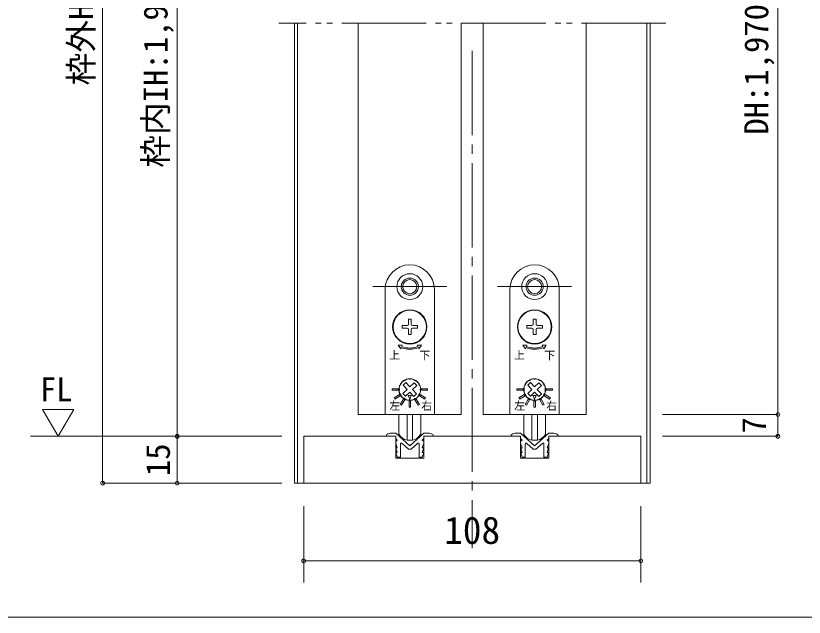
# Model space of a CAD drawing. Units: millimetres on the paper, enlarged 10 times, with parts at other scales. Extents: x -2000 to 2000, y -1385 to 1385.
# Drawn here: x -1273 to -430, y -68 to 575 of the extents above; entities that cross this region are included whole.
import ezdxf
from ezdxf.enums import TextEntityAlignment as Align

# ---------------------------------------------------------------- set-up
doc = ezdxf.new("R2010")
doc.units = ezdxf.units.MM
doc.header["$LTSCALE"] = 10
doc.header["$PDMODE"] = 32
doc.header["$PDSIZE"] = 4
for name, pattern in [('CHAIN2', [12, 9, -1, 1, -1]), ('DOUBLE_CHAIN2', [12.8, 9, -1, 0.6, -0.6, 0.6, -1]), ('USER1', [19.05, 12.7, -6.35])]:
    doc.linetypes.add(name, pattern=pattern)
doc.layers.add('1-1_0', color=7, linetype='Continuous', lineweight=20)
doc.layers.add('2-0_18', color=7, linetype='Continuous', lineweight=18)
doc.styles.add('ＭＳ ゴシック', font='')
doc.styles.get('ＭＳ ゴシック').set_extended_font_data('MS Gothic')

msp = doc.modelspace()

# ---------------------------------------------------------------- linework, layer by layer
at = {"layer": '1-1_0'}
msp.add_lwpolyline([(380, -67.5), (-1950, -67.5), (-1950, 1335)], dxfattribs=at)
msp.add_lwpolyline([(380, -67.5), (-1950, -67.5), (-1950, 1335)], dxfattribs=at)
at = {"layer": '2-0_18', "color": 4, "lineweight": 9}
for p, q in [((-1179.75, 1059.71), (-1179.75, 75.89)), ((-1100.23, 939.71), (-1100.23, 125.89)), ((-458.59, 149.22), (-458.59, 913.04)), ((-458.59, 149.22), (-581.67, 149.22)), ((-458.59, 149.22), (-458.59, 125.89)), ((-988.33, 125.89), (-1256.85, 125.89)), ((-1100.23, 125.89), (-1100.23, 115.89)), ((-1100.23, 125.89), (-1100.23, 75.89)), ((-1100.23, 125.89), (-988.33, 125.89)), ((-458.59, 125.89), (-581.67, 125.89)), ((-988.33, 75.89), (-1179.75, 75.89)), ((-1100.23, 75.89), (-1042.47, 75.89)), ((-965, -30.45), (-965, 51.22)), ((-605, -30.45), (-605, 51.22))]:
    msp.add_line(p, q, dxfattribs=at)
at = {"layer": '2-0_18', "linetype": 'DOUBLE_CHAIN2', "lineweight": 20}
msp.add_line((-578.33, 567.56), (-991.67, 567.56), dxfattribs=at)
at = {"layer": '2-0_18', "lineweight": 20}
for p, q in [((-975, 567.56), (-975, 75.89)), ((-971.67, 567.56), (-971.67, 75.89)), ((-906.67, 567.56), (-906.67, 149.22)), ((-796.67, 567.56), (-796.67, 149.22)), ((-773.33, 567.56), (-773.33, 149.22)), ((-663.33, 567.56), (-663.33, 149.22)), ((-598.33, 567.56), (-598.33, 75.89)), ((-595, 567.56), (-595, 75.89)), ((-906.67, 149.22), (-796.67, 149.22)), ((-773.33, 149.22), (-663.33, 149.22)), ((-866.67, 129.22), (-870.95, 129.22)), ((-836.67, 129.22), (-832.38, 129.22)), ((-733.33, 129.22), (-737.62, 129.22)), ((-703.33, 129.22), (-699.05, 129.22)), ((-965, 75.89), (-965, 125.89)), ((-860, 118.39), (-853.06, 112.22)), ((-843.33, 118.39), (-850.27, 112.22)), ((-836.67, 125.89), (-836.67, 102.56)), ((-827.67, 125.89), (-836.67, 125.89)), ((-836.67, 125.89), (-733.33, 125.89)), ((-742.33, 125.89), (-733.33, 125.89)), ((-726.67, 118.39), (-719.73, 112.22)), ((-710, 118.39), (-716.94, 112.22)), ((-703.33, 125.89), (-703.33, 102.56)), ((-694.33, 125.89), (-703.33, 125.89)), ((-703.33, 125.89), (-605, 125.89)), ((-605, 75.89), (-605, 125.89)), ((-861.67, 103.56), (-861.67, 117.65)), ((-853.06, 112.22), (-850.27, 112.22)), ((-841.67, 117.65), (-841.67, 103.56)), ((-728.33, 117.65), (-728.33, 103.56)), ((-716.94, 112.22), (-719.73, 112.22)), ((-708.33, 103.56), (-708.33, 117.65)), ((-865, 103.56), (-866.5, 108.56)), ((-865, 103.56), (-861.67, 103.56)), ((-838.33, 103.56), (-841.67, 103.56)), ((-838.33, 103.56), (-836.83, 108.56)), ((-731.67, 103.56), (-733.17, 108.56)), ((-731.67, 103.56), (-728.33, 103.56)), ((-705, 103.56), (-708.33, 103.56)), ((-705, 103.56), (-703.5, 108.56)), ((-975, 75.89), (-595, 75.89)), ((-965, 75.89), (-605, 75.89)), ((-965, -7.11), (-605, -7.11))]:
    msp.add_line(p, q, dxfattribs=at)
at = {"layer": '2-0_18', "color": 4, "linetype": 'CHAIN2', "lineweight": 9}
msp.add_line((-785, 537.81), (-785, 6.26), dxfattribs=at)
at = {"layer": '2-0_18', "color": 2, "linetype": 'USER1'}
for p, q in [((-891.17, 285.89), (-812.17, 285.89)), ((-757.83, 285.89), (-678.83, 285.89))]:
    msp.add_line(p, q, dxfattribs=at)
at = {"layer": '2-0_18'}
for p, q in [((-878, 282.89), (-878, 149.22)), ((-825.33, 149.22), (-825.33, 282.89)), ((-744.67, 282.89), (-744.67, 149.22)), ((-692, 149.22), (-692, 282.89)), ((-850.17, 251.22), (-853.17, 251.22)), ((-853.17, 245.72), (-853.17, 251.22)), ((-850.17, 245.72), (-850.17, 251.22)), ((-843.33, 244.39), (-848.83, 244.39)), ((-843.33, 244.39), (-843.33, 241.39)), ((-716.83, 251.22), (-719.83, 251.22)), ((-719.83, 245.72), (-719.83, 251.22)), ((-716.83, 245.72), (-716.83, 251.22)), ((-710, 244.39), (-715.5, 244.39)), ((-710, 244.39), (-710, 241.39)), ((-854.5, 241.39), (-860, 241.39)), ((-853.17, 234.56), (-853.17, 240.06)), ((-850.17, 234.56), (-850.17, 240.06)), ((-843.33, 241.39), (-848.83, 241.39)), ((-721.17, 241.39), (-726.67, 241.39)), ((-719.83, 234.56), (-719.83, 240.06)), ((-716.83, 234.56), (-716.83, 240.06)), ((-710, 241.39), (-715.5, 241.39)), ((-850.17, 234.56), (-853.17, 234.56)), ((-716.83, 234.56), (-719.83, 234.56)), ((-854.49, 175.93), (-858.92, 180.46)), ((-851.63, 178.72), (-847.1, 183.14)), ((-721.16, 175.93), (-725.58, 180.46)), ((-718.3, 178.72), (-713.77, 183.14)), ((-859.03, 171.5), (-854.49, 175.93)), ((-856.23, 168.64), (-859.03, 171.5)), ((-856.23, 168.64), (-851.7, 173.06)), ((-847.28, 168.53), (-851.7, 173.06)), ((-844.42, 171.32), (-847.28, 168.53)), ((-725.69, 171.5), (-721.16, 175.93)), ((-722.9, 168.64), (-725.69, 171.5)), ((-722.9, 168.64), (-718.37, 173.06)), ((-713.94, 168.53), (-718.37, 173.06)), ((-711.08, 171.32), (-713.94, 168.53)), ((-878, 149.22), (-825.33, 149.22)), ((-863.33, 128.78), (-863.33, 149.22)), ((-854.58, 149.22), (-854.58, 121.71)), ((-848.75, 149.22), (-848.75, 121.71)), ((-840, 149.22), (-840, 128.78)), ((-744.67, 149.22), (-692, 149.22)), ((-730, 128.78), (-730, 149.22)), ((-721.25, 149.22), (-721.25, 121.71)), ((-715.42, 149.22), (-715.42, 121.71)), ((-706.67, 149.22), (-706.67, 128.78)), ((-854.58, 121.71), (-848.75, 121.71)), ((-721.25, 121.71), (-715.42, 121.71))]:
    msp.add_line(p, q, dxfattribs=at)
for points in [[(-854.5, 244.39), (-860, 244.39), (-860, 241.39)], [(-721.17, 244.39), (-726.67, 244.39), (-726.67, 241.39)], [(-860.34, 221.95), (-859.83, 223.18), (-864.16, 223.18), (-861.36, 219.49), (-860.85, 220.72)], [(-842.48, 220.72), (-841.97, 219.49), (-839.17, 223.18), (-843.5, 223.18), (-842.99, 221.95)], [(-727.01, 221.95), (-726.5, 223.18), (-730.83, 223.18), (-728.03, 219.49), (-727.52, 220.72)], [(-709.15, 220.72), (-708.64, 219.49), (-705.84, 223.18), (-710.17, 223.18), (-709.66, 221.95)], [(-851.63, 178.72), (-856.06, 183.25), (-858.92, 180.46)], [(-844.42, 171.32), (-848.84, 175.86), (-844.31, 180.28), (-847.1, 183.14)], [(-718.3, 178.72), (-722.72, 183.25), (-725.58, 180.46)], [(-711.08, 171.32), (-715.51, 175.86), (-710.97, 180.28), (-713.77, 183.14)]]:
    msp.add_lwpolyline(points, dxfattribs=at)
for points in [[(-870.67, 175.06), (-864, 175.06), (-864, 176.72), (-870.67, 176.72)], [(-867.7, 165.67), (-861.93, 169), (-862.76, 170.45), (-868.54, 167.11)], [(-851.79, 165.56), (-850.08, 169.54), (-853.41, 169.58)], [(-834.8, 167.11), (-840.57, 170.45), (-841.4, 169), (-835.63, 165.67)], [(-832.67, 176.72), (-839.33, 176.72), (-839.33, 175.06), (-832.67, 175.06)], [(-737.33, 175.06), (-730.67, 175.06), (-730.67, 176.72), (-737.33, 176.72)], [(-734.37, 165.67), (-728.6, 169), (-729.43, 170.45), (-735.2, 167.11)], [(-718.46, 165.56), (-716.74, 169.54), (-720.08, 169.58)], [(-701.46, 167.11), (-707.24, 170.45), (-708.07, 169), (-702.3, 165.67)], [(-699.33, 176.72), (-706, 176.72), (-706, 175.06), (-699.33, 175.06)], [(-860.44, 159.02), (-857.11, 164.79), (-858.56, 165.63), (-861.89, 159.85)], [(-850.83, 163.56), (-852.5, 163.56), (-852.5, 156.89), (-850.83, 156.89)], [(-841.44, 159.85), (-844.78, 165.63), (-846.22, 164.79), (-842.89, 159.02)], [(-727.11, 159.02), (-723.78, 164.79), (-725.22, 165.63), (-728.56, 159.85)], [(-717.5, 163.56), (-719.17, 163.56), (-719.17, 156.89), (-717.5, 156.89)], [(-708.11, 159.85), (-711.44, 165.63), (-712.89, 164.79), (-709.56, 159.02)]]:
    msp.add_lwpolyline(points, close=True, dxfattribs=at)
at = {"layer": '2-0_18', "color": 4, "lineweight": 9}
msp.add_lwpolyline([(-1227.14, 125.89), (-1210.65, 154.58), (-1243.84, 154.58)], close=True, dxfattribs=at)
at = {"layer": '2-0_18', "lineweight": 20}
for points in [[(-866.67, 129.22), (-851.67, 115.89), (-836.67, 129.22)], [(-703.33, 129.22), (-718.33, 115.89), (-733.33, 129.22)], [(-875.67, 125.89), (-866.67, 125.89), (-965, 125.89)], [(-866.67, 125.89), (-866.67, 102.56), (-836.67, 102.56)], [(-866.67, 118.56), (-866.67, 120.22), (-865, 121.89), (-866.67, 123.56), (-866.67, 125.89)], [(-866.5, 108.56), (-865, 108.56), (-866.5, 113.56), (-865, 113.56), (-866.67, 118.56)], [(-836.67, 118.56), (-836.67, 120.22), (-838.33, 121.89), (-836.67, 123.56), (-836.67, 125.89)], [(-836.83, 108.56), (-838.33, 108.56), (-836.83, 113.56), (-838.33, 113.56), (-836.67, 118.56)], [(-733.33, 125.89), (-733.33, 102.56), (-703.33, 102.56)], [(-733.33, 118.56), (-733.33, 120.22), (-731.67, 121.89), (-733.33, 123.56), (-733.33, 125.89)], [(-733.17, 108.56), (-731.67, 108.56), (-733.17, 113.56), (-731.67, 113.56), (-733.33, 118.56)], [(-703.33, 118.56), (-703.33, 120.22), (-705, 121.89), (-703.33, 123.56), (-703.33, 125.89)], [(-703.5, 108.56), (-705, 108.56), (-703.5, 113.56), (-705, 113.56), (-703.33, 118.56)]]:
    msp.add_lwpolyline(points, dxfattribs=at)
at = {"layer": '2-0_18'}
for centre, radius in [((-851.67, 285.89), 13.83), ((-851.67, 285.89), 9.17), ((-718.33, 285.89), 13.83), ((-718.33, 285.89), 9.17), ((-851.67, 285.89), 7.5), ((-718.33, 285.89), 7.5), ((-851.67, 242.89), 18.33), ((-718.33, 242.89), 18.33), ((-851.67, 242.89), 17.83), ((-718.33, 242.89), 17.83)]:
    msp.add_circle(centre, radius, dxfattribs=at)
for centre, radius, start, end in [((-851.67, 282.89), 26.33, 0, 180), ((-718.33, 282.89), 26.33, 0, 180), ((-854.5, 245.72), 1.33, 270, 360), ((-848.83, 245.72), 1.33, 180, 270), ((-721.17, 245.72), 1.33, 270, 360), ((-715.5, 245.72), 1.33, 180, 270), ((-854.5, 240.06), 1.33, 360, 90), ((-848.83, 240.06), 1.33, 90, 180), ((-721.17, 240.06), 1.33, 360, 90), ((-715.5, 240.06), 1.33, 90, 180), ((-851.67, 242.89), 24, 247.5, 292.5), ((-851.67, 242.89), 22.67, 247.5, 292.5), ((-718.33, 242.89), 24, 247.5, 292.5), ((-718.33, 242.89), 22.67, 247.5, 292.5), ((-851.67, 175.89), 11.67, 98.90298, 201.09702), ((-856.96, 182.11), 3.33, 99.87866, 130.42431), ((-851.67, 175.89), 11.17, 116.90028, 121.69834), ((-854.21, 183.65), 3.33, 108.17431, 138.71996), ((-851.67, 175.89), 11.5, 100.42431, 108.17431), ((-853.14, 183.92), 3.33, 69.87866, 100.42431), ((-853.11, 185.11), 2.33, 72.61143, 98.90298), ((-851.67, 189.72), 2.5, 252.61143, 287.38857), ((-851.67, 175.89), 11.17, 86.90028, 91.69834), ((-849.99, 183.88), 3.33, 78.17431, 108.71996), ((-850.22, 185.11), 2.33, 81.09702, 107.38857), ((-851.67, 175.89), 11.67, 338.90298, 81.09702), ((-851.67, 175.89), 11.5, 70.42431, 78.17431), ((-848.93, 183.59), 3.33, 39.87866, 70.42431), ((-851.67, 175.89), 11.17, 56.90028, 61.69834), ((-718.33, 175.89), 11.67, 98.90298, 201.09702), ((-723.63, 182.11), 3.33, 99.87866, 130.42431), ((-718.33, 175.89), 11.17, 116.90028, 121.69834), ((-720.88, 183.65), 3.33, 108.17431, 138.71996), ((-718.33, 175.89), 11.5, 100.42431, 108.17431), ((-719.81, 183.92), 3.33, 69.87866, 100.42431), ((-719.78, 185.11), 2.33, 72.61143, 98.90298), ((-718.33, 189.72), 2.5, 252.61143, 287.38857), ((-718.33, 175.89), 11.17, 86.90028, 91.69834), ((-716.66, 183.88), 3.33, 78.17431, 108.71996), ((-716.89, 185.11), 2.33, 81.09702, 107.38857), ((-718.33, 175.89), 11.67, 338.90298, 81.09702), ((-718.33, 175.89), 11.5, 70.42431, 78.17431), ((-715.6, 183.59), 3.33, 39.87866, 70.42431), ((-718.33, 175.89), 11.17, 56.90028, 61.69834), ((-859.66, 177.56), 3.33, 168.17431, 198.71996), ((-851.67, 175.89), 11.5, 160.42431, 168.17431), ((-859.36, 178.63), 3.33, 129.87866, 160.42431), ((-851.67, 175.89), 11.17, 146.90028, 151.69834), ((-857.75, 181.34), 3.33, 138.17431, 168.71996), ((-851.67, 175.89), 11.5, 130.42431, 138.17431), ((-846.22, 181.98), 3.33, 48.17431, 78.71996), ((-851.67, 175.89), 11.5, 40.42431, 48.17431), ((-845.45, 181.19), 3.33, 9.87866, 40.42431), ((-851.67, 175.89), 11.17, 26.90028, 31.69834), ((-843.91, 178.44), 3.33, 18.17431, 48.71996), ((-851.67, 175.89), 11.5, 10.42431, 18.17431), ((-843.63, 177.37), 3.33, 339.87866, 10.42431), ((-726.33, 177.56), 3.33, 168.17431, 198.71996), ((-718.33, 175.89), 11.5, 160.42431, 168.17431), ((-726.03, 178.63), 3.33, 129.87866, 160.42431), ((-718.33, 175.89), 11.17, 146.90028, 151.69834), ((-724.42, 181.34), 3.33, 138.17431, 168.71996), ((-718.33, 175.89), 11.5, 130.42431, 138.17431), ((-712.89, 181.98), 3.33, 48.17431, 78.71996), ((-718.33, 175.89), 11.5, 40.42431, 48.17431), ((-712.12, 181.19), 3.33, 9.87866, 40.42431), ((-718.33, 175.89), 11.17, 26.90028, 31.69834), ((-710.57, 178.44), 3.33, 18.17431, 48.71996), ((-718.33, 175.89), 11.5, 10.42431, 18.17431), ((-710.3, 177.37), 3.33, 339.87866, 10.42431), ((-859.7, 174.41), 3.33, 159.87866, 190.42431), ((-851.67, 175.89), 11.5, 190.42431, 198.17431), ((-851.67, 175.89), 11.17, 176.90028, 181.69834), ((-859.43, 173.34), 3.33, 198.17431, 228.71996), ((-860.37, 172.53), 2.33, 201.09702, 227.38857), ((-863.65, 168.97), 2.5, 12.61143, 47.38857), ((-851.67, 175.89), 11.17, 206.90028, 211.69834), ((-858.93, 170.03), 2.33, 192.61143, 218.90298), ((-857.88, 170.6), 3.33, 189.87866, 220.42431), ((-851.67, 175.89), 11.67, 218.90298, 321.09702), ((-845.58, 170.44), 3.33, 318.17431, 348.71996), ((-844.4, 170.03), 2.33, 321.09702, 347.38857), ((-851.67, 175.89), 11.17, 326.90028, 331.69834), ((-839.69, 168.97), 2.5, 132.61143, 167.38857), ((-843.97, 173.15), 3.33, 309.87866, 340.42431), ((-842.96, 172.53), 2.33, 312.61143, 338.90298), ((-851.67, 175.89), 11.5, 340.42431, 348.17431), ((-851.67, 175.89), 11.17, 356.90028, 1.69834), ((-843.67, 174.22), 3.33, 348.17431, 18.71996), ((-726.37, 174.41), 3.33, 159.87866, 190.42431), ((-718.33, 175.89), 11.5, 190.42431, 198.17431), ((-718.33, 175.89), 11.17, 176.90028, 181.69834), ((-726.09, 173.34), 3.33, 198.17431, 228.71996), ((-727.04, 172.53), 2.33, 201.09702, 227.38857), ((-730.31, 168.97), 2.5, 12.61143, 47.38857), ((-718.33, 175.89), 11.17, 206.90028, 211.69834), ((-725.6, 170.03), 2.33, 192.61143, 218.90298), ((-724.55, 170.6), 3.33, 189.87866, 220.42431), ((-718.33, 175.89), 11.67, 218.90298, 321.09702), ((-712.25, 170.44), 3.33, 318.17431, 348.71996), ((-711.07, 170.03), 2.33, 321.09702, 347.38857), ((-718.33, 175.89), 11.17, 326.90028, 331.69834), ((-706.35, 168.97), 2.5, 132.61143, 167.38857), ((-710.64, 173.15), 3.33, 309.87866, 340.42431), ((-709.63, 172.53), 2.33, 312.61143, 338.90298), ((-718.33, 175.89), 11.5, 340.42431, 348.17431), ((-718.33, 175.89), 11.17, 356.90028, 1.69834), ((-710.34, 174.22), 3.33, 348.17431, 18.71996), ((-851.67, 175.89), 11.5, 220.42431, 228.17431), ((-857.11, 169.81), 3.33, 228.17431, 258.71996), ((-851.67, 175.89), 11.17, 236.90028, 241.69834), ((-854.4, 168.2), 3.33, 219.87866, 250.42431), ((-851.67, 175.89), 11.5, 250.42431, 258.17431), ((-853.34, 167.9), 3.33, 258.17431, 288.71996), ((-851.67, 175.89), 11.17, 266.90028, 271.69834), ((-850.19, 167.86), 3.33, 249.87866, 280.42431), ((-851.67, 175.89), 11.5, 280.42431, 288.17431), ((-849.12, 168.13), 3.33, 288.17431, 318.71996), ((-851.67, 175.89), 11.17, 296.90028, 301.69834), ((-846.37, 169.67), 3.33, 279.87866, 310.42431), ((-851.67, 175.89), 11.5, 310.42431, 318.17431), ((-718.33, 175.89), 11.5, 220.42431, 228.17431), ((-723.78, 169.81), 3.33, 228.17431, 258.71996), ((-718.33, 175.89), 11.17, 236.90028, 241.69834), ((-721.07, 168.2), 3.33, 219.87866, 250.42431), ((-718.33, 175.89), 11.5, 250.42431, 258.17431), ((-720.01, 167.9), 3.33, 258.17431, 288.71996), ((-718.33, 175.89), 11.17, 266.90028, 271.69834), ((-716.86, 167.86), 3.33, 249.87866, 280.42431), ((-718.33, 175.89), 11.5, 280.42431, 288.17431), ((-715.79, 168.13), 3.33, 288.17431, 318.71996), ((-718.33, 175.89), 11.17, 296.90028, 301.69834), ((-713.04, 169.67), 3.33, 279.87866, 310.42431), ((-718.33, 175.89), 11.5, 310.42431, 318.17431), ((-861.67, 128.78), 1.67, 180, 210.56067), ((-851.62, 134.71), 13.33, 210.56067, 257.16143), ((-851.71, 134.71), 13.33, 282.83857, 329.43933), ((-841.67, 128.78), 1.67, 329.43933, 360), ((-728.33, 128.78), 1.67, 180, 210.56067), ((-718.29, 134.71), 13.33, 210.56067, 257.16143), ((-718.38, 134.71), 13.33, 282.83857, 329.43933), ((-708.33, 128.78), 1.67, 329.43933, 360)]:
    msp.add_arc(centre, radius, start, end, dxfattribs=at)
at = {"layer": '2-0_18', "lineweight": 20}
for centre, radius, start, end in [((-875.67, 126.89), 1, 121.58633, 270), ((-870.95, 119.22), 10, 90, 121.58633), ((-832.38, 119.22), 10, 58.41365, 90), ((-827.67, 126.89), 1, 270, 58.41365), ((-742.33, 126.89), 1, 121.58633, 270), ((-737.62, 119.22), 10, 90, 121.58633), ((-699.05, 119.22), 10, 58.41365, 90), ((-694.33, 126.89), 1, 270, 58.41365), ((-860.67, 117.65), 1, 48.36646, 180), ((-842.67, 117.65), 1, 0, 131.63353), ((-727.33, 117.65), 1, 48.36646, 180), ((-709.33, 117.65), 1, 0, 131.63353)]:
    msp.add_arc(centre, radius, start, end, dxfattribs=at)
at = {"layer": '2-0_18', "color": 4}
for p in [(-458.59, 149.22), (-1100.23, 125.89), (-458.59, 125.89), (-1179.75, 75.89), (-1100.23, 75.89)]:
    msp.add_point(p, dxfattribs=at)
at = {"layer": '2-0_18'}
for p in [(-965, -7.11), (-605, -7.11)]:
    msp.add_point(p, dxfattribs=at)

# ---------------------------------------------------------------- texts
at = {"layer": '2-0_18', "style": 'ＭＳ ゴシック'}
for s, p in [('枠外H:2,036', (-1182.25, 501.01)), ('枠内IH:1,985', (-1102.74, 412.99)), ('DH:1,970', (-461.09, 448.36)), ('7', (-463.59, 128.81)), ('15', (-1100.23, 83.39))]:
    msp.add_text(s, height=25.66, rotation=90, dxfattribs=at).set_placement(p, align=Align.BOTTOM_LEFT)
for s, height, p in [('上', 8.55, (-873.74, 205.83)), ('下', 8.55, (-841.42, 205.57)), ('上', 8.55, (-740.41, 205.83)), ('下', 8.55, (-708.09, 205.57)), ('FL', 25.66, (-1246.8, 155.69)), ('左', 8.55, (-873.43, 151.65)), ('右', 8.55, (-839.45, 151.57)), ('左', 8.55, (-740.1, 151.65)), ('右', 8.55, (-706.12, 151.57)), ('108', 29.33, (-815, 2.05))]:
    msp.add_text(s, height=height, dxfattribs=at).set_placement(p, align=Align.BOTTOM_LEFT)

doc.saveas('drawing.dxf')
